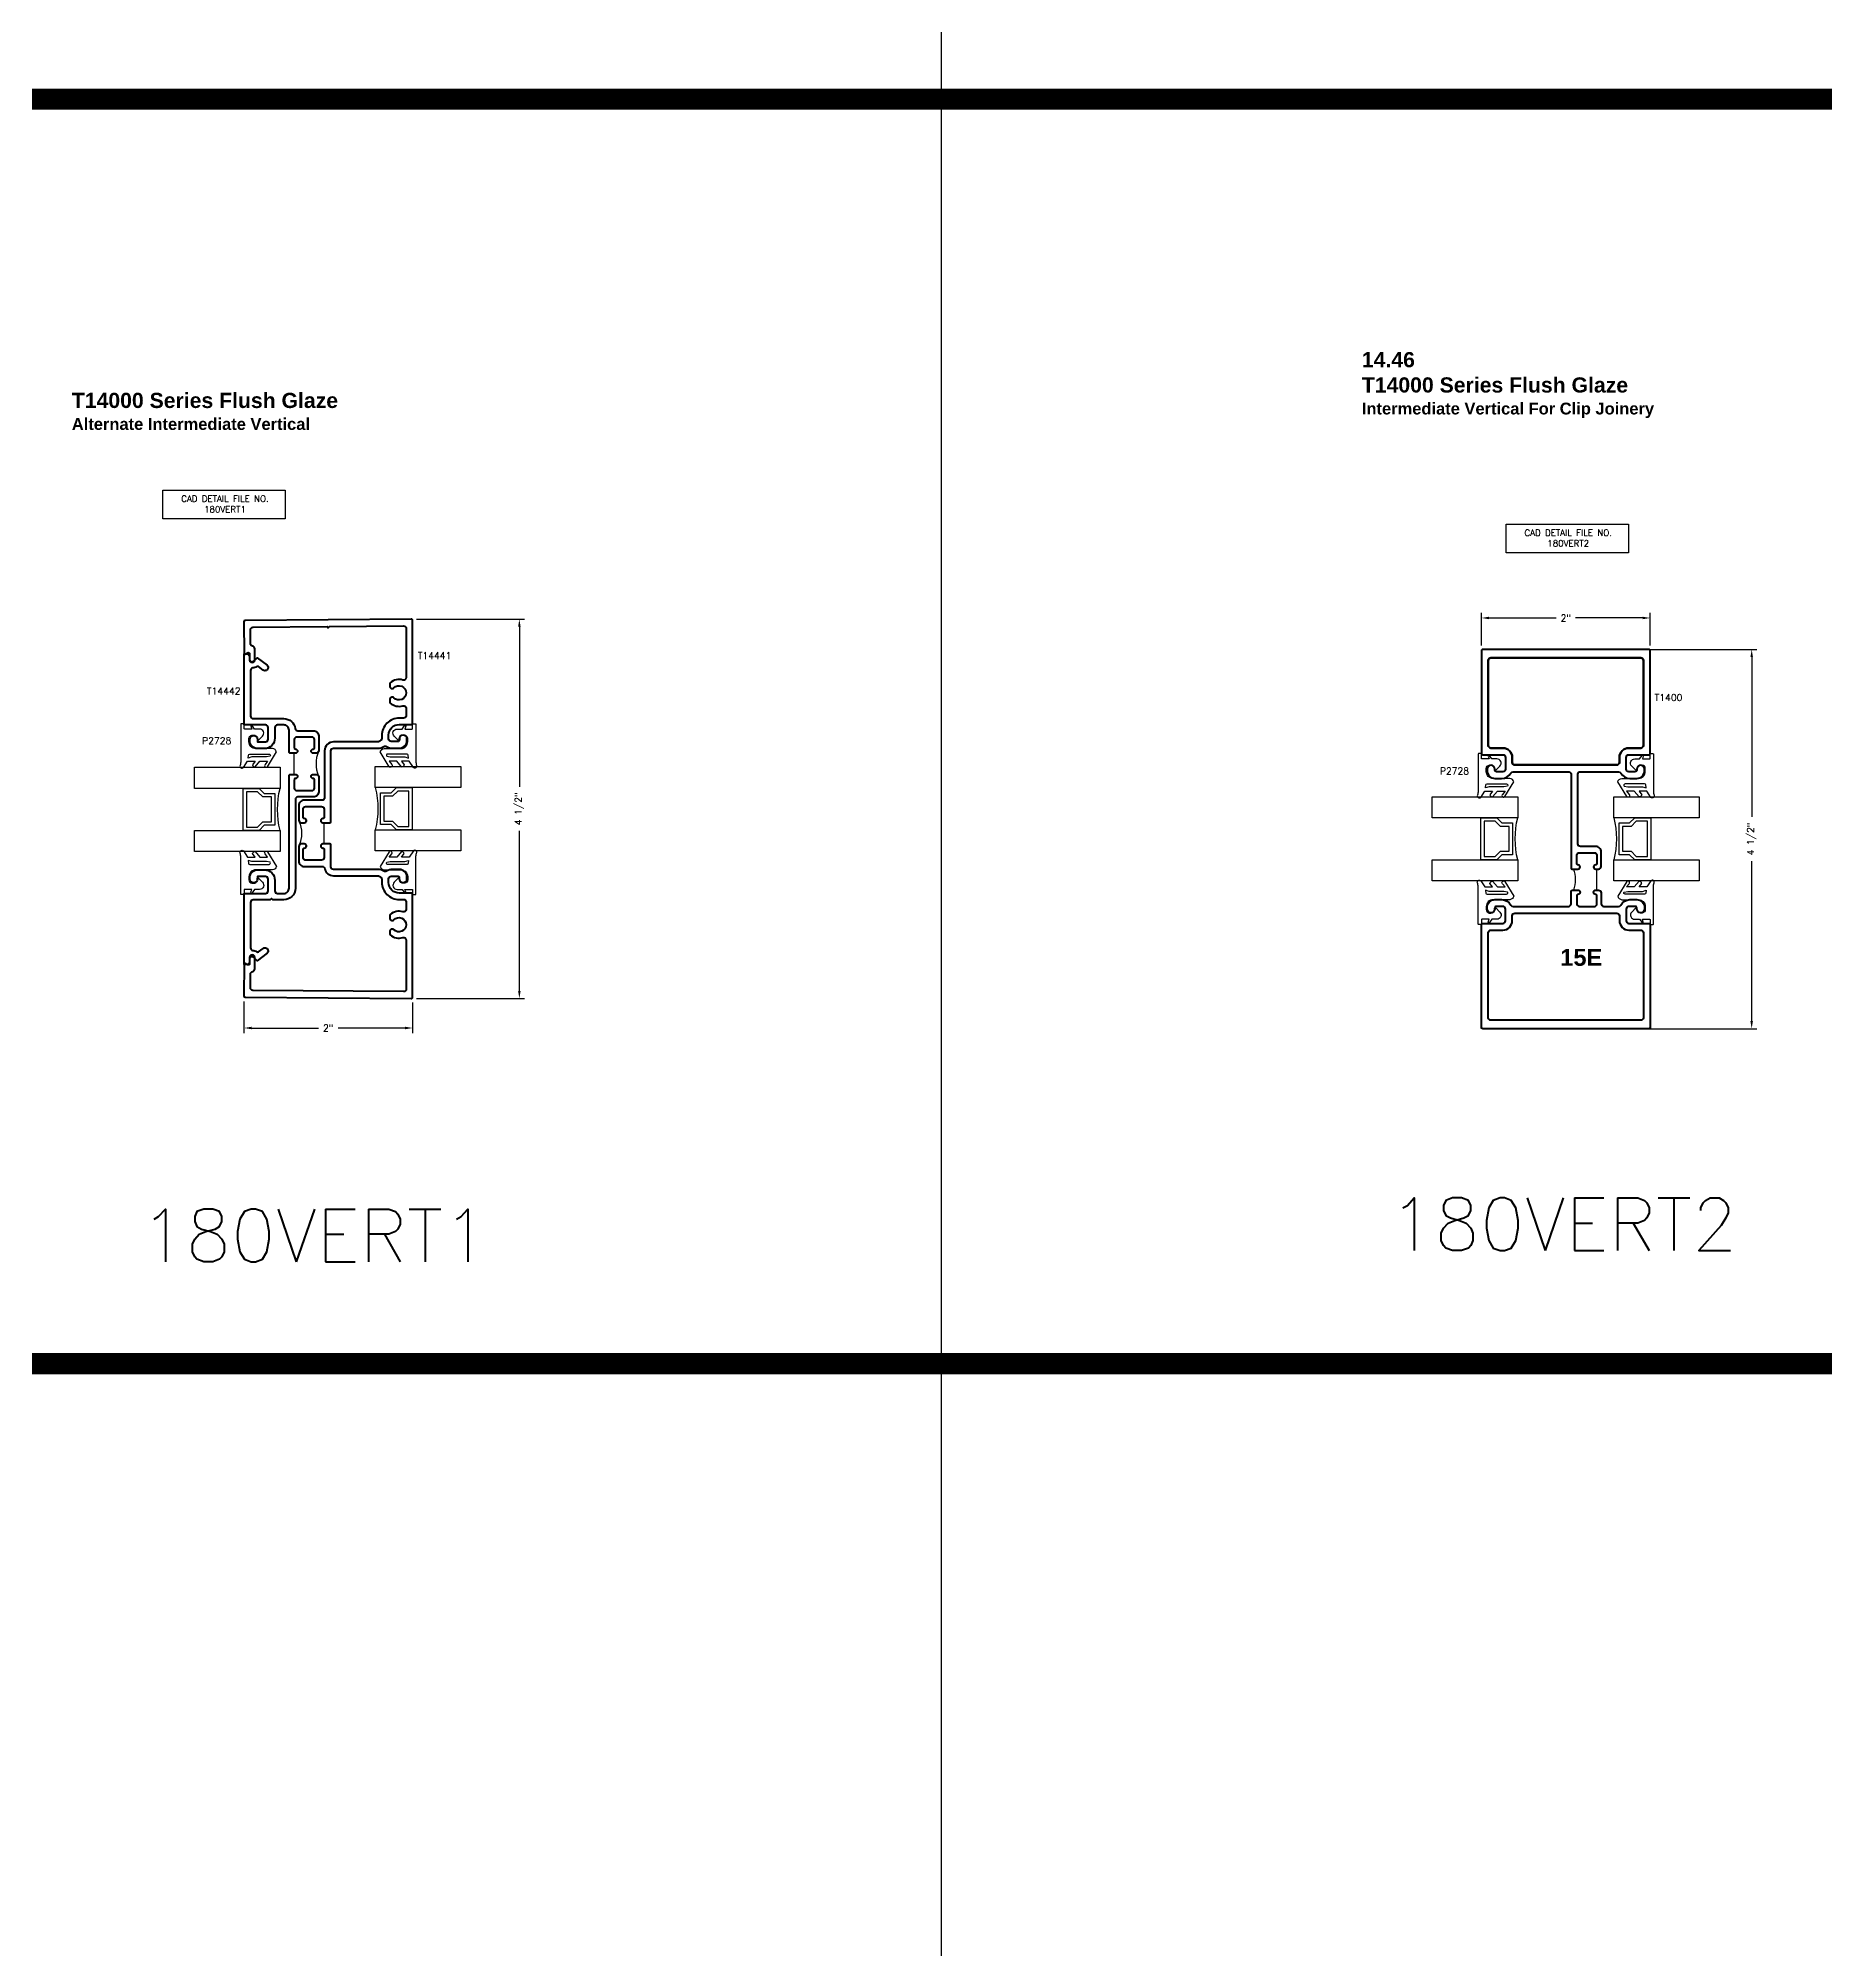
# Model space of a CAD drawing. Extents: x 0 to 152, y -15 to 75.
# Drawn here: x 81.98 to 103.18, y 7.93 to 30.6 of the extents above; entities that cross this region are included whole.
import ezdxf

# ---------------------------------------------------------------- set-up
doc = ezdxf.new("R2010")
doc.units = 0
doc.header["$MEASUREMENT"] = 0
doc.header["$PDMODE"] = 3
doc.layers.get('DEFPOINTS').update_dxf_attribs({"linetype": 'CONTINUOUS'})
for name, color, linetype in [('R-ANNO-DIMS', 3, 'CONTINUOUS'), ('R-ANNO-TEXT', 6, 'CONTINUOUS'), ('R-Det1', 4, 'CONTINUOUS'), ('R-Det2', 2, 'CONTINUOUS'), ('R-OTLN', 1, 'CONTINUOUS'), ('R-PAT1', 5, 'CONTINUOUS'), ('TITLE', 7, 'CONTINUOUS')]:
    doc.layers.add(name, color=color, linetype=linetype)
doc.styles.get("Standard").update_dxf_attribs({"font": 'simplex'})
doc.dimstyles.new('1X', dxfattribs={"dimtxt": 0.08, "dimasz": 0.09, "dimexe": 0.0625, "dimexo": 0.0625, "dimgap": 0.062, "dimtad": 0, "dimdec": 5, "dimzin": 4, "dimdsep": 46, "dimlunit": 5, "dimtxsty": 'Standard', "dimcen": 0, "dimclrd": 256, "dimclre": 256, "dimclrt": 256, "dimadec": 0, "dimazin": 1, "dimtfac": 1, "dimtdec": 5, "dimtofl": 0, "dimtmove": 0, "dimatfit": 3, "dimfxl": 1, "dimfrac": 2, "dimtolj": 1, "dimtzin": 4, "dimarcsym": 0})

# ---------------------------------------------------------------- blocks, each defined once
blk = doc.blocks.new('*D58')
at = {"layer": 'DEFPOINTS', "color": 0}
for p in [(86.402, 23.711), (86.402, 19.211), (87.684, 19.211)]:
    blk.add_point(p, dxfattribs=at)
at = {"layer": 'R-ANNO-DIMS', "lineweight": -2}
for p, q in [((86.465, 23.711), (87.747, 23.711)), ((87.684, 23.621), (87.684, 21.723)), ((87.684, 19.301), (87.684, 21.199)), ((86.465, 19.211), (87.747, 19.211))]:
    blk.add_line(p, q, dxfattribs=at)
at = {"layer": 'R-ANNO-DIMS'}
for points in [[(87.669, 23.621), (87.699, 23.621), (87.684, 23.711)], [(87.669, 19.301), (87.699, 19.301), (87.684, 19.211)]]:
    blk.add_solid(points, dxfattribs=at)
at = {"layer": 'R-ANNO-DIMS', "insert": (87.684, 21.461), "char_height": 0.08, "attachment_point": 5, "rotation": 90}
blk.add_mtext('\\A1;4 1/2"', dxfattribs=at)
blk = doc.blocks.new('*D59')
at = {"layer": 'DEFPOINTS', "color": 0}
for p in [(84.417, 19.238), (86.417, 19.226), (86.417, 18.861)]:
    blk.add_point(p, dxfattribs=at)
at = {"layer": 'R-ANNO-DIMS', "lineweight": -2}
for p, q in [((84.417, 19.176), (84.417, 18.799)), ((86.417, 19.164), (86.417, 18.799)), ((84.507, 18.861), (85.302, 18.861)), ((86.327, 18.861), (85.533, 18.861))]:
    blk.add_line(p, q, dxfattribs=at)
at = {"layer": 'R-ANNO-DIMS'}
for points in [[(84.507, 18.876), (84.507, 18.846), (84.417, 18.861)], [(86.327, 18.876), (86.327, 18.846), (86.417, 18.861)]]:
    blk.add_solid(points, dxfattribs=at)
at = {"layer": 'R-ANNO-DIMS', "insert": (85.417, 18.861), "char_height": 0.08, "attachment_point": 5}
blk.add_mtext('\\A1;2"', dxfattribs=at)
blk = doc.blocks.new('*D114')
at = {"layer": 'DEFPOINTS', "color": 0}
for p in [(101.098, 23.725), (99.098, 23.337), (101.098, 23.337)]:
    blk.add_point(p, dxfattribs=at)
at = {"layer": 'R-ANNO-DIMS', "lineweight": -2}
for p, q in [((99.098, 23.4), (99.098, 23.788)), ((99.188, 23.725), (99.983, 23.725)), ((101.008, 23.725), (100.213, 23.725)), ((101.098, 23.4), (101.098, 23.788))]:
    blk.add_line(p, q, dxfattribs=at)
at = {"layer": 'R-ANNO-DIMS'}
for points in [[(99.188, 23.74), (99.188, 23.71), (99.098, 23.725)], [(101.008, 23.74), (101.008, 23.71), (101.098, 23.725)]]:
    blk.add_solid(points, dxfattribs=at)
at = {"layer": 'R-ANNO-DIMS', "insert": (100.098, 23.725), "char_height": 0.08, "attachment_point": 5}
blk.add_mtext('\\A1;2"', dxfattribs=at)
blk = doc.blocks.new('P2728 gasket')
at = {"layer": 'R-Det2'}
blk.add_lwpolyline([(86.461, 33.362), (86.567, 33.537, 0.301952), (86.52, 33.577), (86.32, 33.577, -0.414214), (86.24, 33.657), (86.24, 33.695, -0.388879), (86.276, 33.735), (86.292, 33.736, -0.440011), (86.336, 33.696), (86.336, 33.682, 0.668179), (86.353, 33.675), (86.401, 33.724, 0.668179), (86.366, 33.809), (86.307, 33.809), (86.279, 33.849, 0.836323), (86.264, 33.842), (86.273, 33.809), (86.189, 33.809, -0.414214), (86.183, 33.815), (86.183, 33.865, 0.414214), (86.177, 33.871), (86.149, 33.871, 0.414214), (86.143, 33.865), (86.143, 33.427, -0.083245), (86.135, 33.378), (86.135, 33.378)], format="xyb", dxfattribs=at)
for points in [[(86.174, 33.352), (86.223, 33.426), (86.314, 33.426), (86.283, 33.384)], [(86.313, 33.359), (86.371, 33.426), (86.462, 33.426), (86.431, 33.388)]]:
    blk.add_lwpolyline(points, dxfattribs=at)
at = {"layer": 'R-Det2', "lineweight": 25}
blk.add_lwpolyline([(86.235, 33.499, -0.372312), (86.249, 33.512), (86.48, 33.512, -0.668179), (86.49, 33.486), (86.448, 33.478), (86.274, 33.478), (86.23, 33.465)], format="xyb", close=True, dxfattribs=at)
at = {"layer": 'R-Det2', "ltscale": 0.1}
for centre, radius, start, end in [((86.157, 33.369), 0.0237, 157.7655, 314.5007), ((86.313, 33.388), 0.0297, 188.4603, 270), ((86.446, 33.375), 0.0199, 139.7022, 319.7022)]:
    blk.add_arc(centre, radius, start, end, dxfattribs=at)
blk = doc.blocks.new('*D138')
at = {"layer": 'DEFPOINTS', "color": 0}
for p in [(101.021, 23.352), (101.021, 18.853), (102.303, 18.853)]:
    blk.add_point(p, dxfattribs=at)
at = {"layer": 'R-ANNO-DIMS', "lineweight": -2}
for p, q in [((101.083, 23.352), (102.365, 23.352)), ((102.303, 23.262), (102.303, 21.365)), ((102.303, 18.943), (102.303, 20.841)), ((101.083, 18.853), (102.365, 18.853))]:
    blk.add_line(p, q, dxfattribs=at)
at = {"layer": 'R-ANNO-DIMS'}
for points in [[(102.288, 23.262), (102.318, 23.262), (102.303, 23.352)], [(102.288, 18.943), (102.318, 18.943), (102.303, 18.853)]]:
    blk.add_solid(points, dxfattribs=at)
at = {"layer": 'R-ANNO-DIMS', "insert": (102.303, 21.103), "char_height": 0.08, "attachment_point": 5, "rotation": 90}
blk.add_mtext('\\A1;4 1/2"', dxfattribs=at)

msp = doc.modelspace()

# ---------------------------------------------------------------- linework, layer by layer
at = {"layer": 'R-ANNO-TEXT'}
for points in [[(83.4553251, 25.2427665), (84.9068051, 25.2427665), (84.9068051, 24.9007037), (83.4553251, 24.9007037)], [(99.3898029, 24.83848), (100.8412828, 24.83848), (100.8412828, 24.4964172), (99.3898029, 24.4964172)]]:
    msp.add_lwpolyline(points, close=True, dxfattribs=at)
at = {"layer": 'R-Det1', "lineweight": 50}
for points in [[(85.0287137, 22.1200211), (84.9617137, 22.1200211), (84.9517137, 22.1300211), (84.9517137, 22.3945048, 0.4142135624), (84.8897137, 22.4565048), (84.8147137, 22.4565048, 0.4142135624), (84.7837137, 22.4255048), (84.7837137, 22.3005048, -0.4142135624), (84.6587137, 22.1755048), (84.5787136, 22.1755048, -0.4142132454), (84.4857127, 22.2685058), (84.4857137, 22.2685058), (84.4857137, 22.2850058, -1), (84.5787137, 22.2850058), (84.5787137, 22.2555048), (84.6727137, 22.2555048, 0.4142135624), (84.7037137, 22.2865048), (84.7037137, 22.4255048, 0.4142135624), (84.6727137, 22.4565048), (84.4197137, 22.4565048), (84.4197137, 23.3005048), (84.4507137, 23.3005048, -0.4161327233), (84.4817137, 23.2695048), (84.4817137, 23.2375048, 0.667873573), (84.5346137, 23.2156048), (84.5725137, 23.2535048), (84.6912137, 23.1652048, -0.2391768851), (84.7037137, 23.1403048), (84.7037137, 23.1371048, -0.6157428407), (84.6438137, 23.1070048), (84.5881137, 23.1485048, 0.3082190999), (84.5709137, 23.1490048, -0.1250270914), (84.5227137, 23.1320048, 0.3842927381), (84.4947137, 23.1012048), (84.4947137, 22.5615048, 0.4133333333), (84.5247137, 22.5315048), (84.8897137, 22.5315048, -0.3719405979), (85.0252471, 22.4144973, 0.3719405979), (85.0559152, 22.3880211), (85.2417137, 22.3880211, -0.4142135624), (85.3037137, 22.3260211), (85.3037137, 22.1510211, -0.4142135624), (85.2727137, 22.1200211), (85.2387137, 22.1200211, -0.4142135624), (85.2137137, 22.1450211, -0.4142135624), (85.2387137, 22.1700211, 0.4142135624), (85.2537137, 22.1850211), (85.2537137, 22.2820211, 0.4142135624), (85.2227137, 22.3130211), (85.0447137, 22.3130211, 0.4142135624), (85.0137137, 22.2820211), (85.0137137, 22.1850211, 0.4142135624), (85.0287137, 22.1700211, -0.4142135624), (85.0537137, 22.1450211, -0.4142135624)], [(85.0287137, 21.8700211), (85.0287137, 21.8700211, -0.4142135624), (85.0537137, 21.8450211, -0.4142135624), (85.0287137, 21.8200211, 0.4142135624), (85.0137137, 21.8050211), (85.0137137, 21.7080211, 0.4142135624), (85.0447137, 21.6770211), (85.2227137, 21.6770211, 0.4142135624), (85.2537137, 21.7080211), (85.2537137, 21.8050211, 0.4142135624), (85.2387137, 21.8200211, -0.4142135624), (85.2137137, 21.8450211, -0.4142135624), (85.2387137, 21.8700211), (85.2727137, 21.8700211, -0.4142135624), (85.3037137, 21.8390211), (85.3037137, 21.6640211, -0.4142135624), (85.2417137, 21.6020211), (85.0579637, 21.6020211, 0.4142135624), (85.0267137, 21.5707711), (85.0267137, 20.5185048, -0.4142135624), (84.8897137, 20.3815048), (84.7587137, 20.3815048), (84.7437137, 20.3965048), (84.7287137, 20.3815048), (84.5247137, 20.3815048, 0.4166706115), (84.4947137, 20.3515048), (84.4947137, 19.8119048, 0.3842927381), (84.5227137, 19.7811048, -0.1213374475), (84.5709137, 19.7641048, 0.3082190999), (84.5881137, 19.7646048), (84.6438137, 19.8061048, -0.6157428407), (84.7037137, 19.7760048), (84.7037137, 19.7727048, -0.2383281561), (84.6912137, 19.7479048), (84.5725137, 19.6595048), (84.5346137, 19.6975048, 0.6690389661), (84.4817137, 19.6755048), (84.4817137, 19.6435048, -0.4129032258), (84.4507137, 19.6125048), (84.4197137, 19.6125048), (84.4197137, 20.4565048), (84.6727137, 20.4565048, 0.4142135624), (84.7037137, 20.4875048), (84.7037137, 20.6265058, 0.4142135624), (84.6727137, 20.6575058), (84.5787147, 20.6575058), (84.5787137, 20.6280048, -1), (84.4857137, 20.6280048), (84.4857127, 20.6445048, -0.4142132454), (84.5787136, 20.7375058), (84.6587137, 20.7375058, -0.4142136322), (84.7837137, 20.6125058), (84.7837137, 20.4875048, 0.4142135624), (84.8147137, 20.4565048), (84.8897137, 20.4565048, 0.4142135624), (84.9517137, 20.5185048), (84.9517137, 21.8600211), (84.9617137, 21.8700211)]]:
    msp.add_lwpolyline(points, format="xyb", close=True, dxfattribs=at)
at = {"layer": 'R-Det2'}
for points in [[(84.8460169, 21.2037102), (84.8460168, 20.9537102), (83.8319331, 20.9537102), (83.8319331, 21.2037102), (84.4080168, 21.2037102), (84.4080168, 21.7037102), (83.8319331, 21.7037102), (83.8319331, 21.9537102), (84.8460168, 21.9537102), (84.8460168, 21.7037102), (84.4080168, 21.7037102), (84.5960168, 21.7037102), (84.6580168, 21.6417102), (84.7830168, 21.6417102), (84.7830168, 21.2657102), (84.6580168, 21.2657102), (84.5960168, 21.2037102), (84.4080168, 21.2037102), (84.8460168, 21.2037102, -0.1233101835), (84.8460168, 21.7037102, 0.8755579354)], [(85.9752886, 21.7124129), (85.9752886, 21.9624129), (86.9893724, 21.9624129), (86.9893724, 21.7124129), (86.4132886, 21.7124129), (86.4132886, 21.2124129), (86.9893724, 21.2124129), (86.9893724, 20.9624129), (85.9752886, 20.9624129), (85.9752886, 21.2124129), (86.4132886, 21.2124129), (86.2252886, 21.2124129), (86.1632886, 21.2744129), (86.0382886, 21.2744129), (86.0382886, 21.6504129), (86.1632886, 21.6504129), (86.2252886, 21.7124129), (86.4132886, 21.7124129), (85.9752886, 21.7124129, -0.1233101835), (85.9752886, 21.2124129, 0.8755579354)], [(99.5283225, 20.8552124), (99.5283224, 20.6052124), (98.5142387, 20.6052124), (98.5142387, 20.8552124), (99.0903224, 20.8552124), (99.0903224, 21.3552124), (98.5142387, 21.3552124), (98.5142387, 21.6052124), (99.5283224, 21.6052124), (99.5283224, 21.3552124), (99.0903224, 21.3552124), (99.2783224, 21.3552124), (99.3403224, 21.2932124), (99.4653224, 21.2932124), (99.4653224, 20.9172124), (99.3403224, 20.9172124), (99.2783224, 20.8552124), (99.0903224, 20.8552124), (99.5283224, 20.8552124, -0.1233101835), (99.5283224, 21.3552124, 0.8755579354)], [(100.6670906, 21.3552124), (100.6670907, 21.6052124), (101.6811744, 21.6052124), (101.6811744, 21.3552124), (101.1050907, 21.3552124), (101.1050907, 20.8552124), (101.6811744, 20.8552124), (101.6811744, 20.6052124), (100.6670907, 20.6052124), (100.6670907, 20.8552124), (101.1050907, 20.8552124), (100.9170907, 20.8552124), (100.8550907, 20.9172124), (100.7300907, 20.9172124), (100.7300907, 21.2932124), (100.8550907, 21.2932124), (100.9170907, 21.3552124), (101.1050907, 21.3552124), (100.6670907, 21.3552124, -0.1233101835), (100.6670907, 20.8552124, 0.8755579354)]]:
    msp.add_lwpolyline(points, format="xyb", dxfattribs=at)
for points in [[(84.4480168, 21.2437102), (84.5794482, 21.2437102), (84.6414482, 21.3057102), (84.7430168, 21.3057102), (84.7430168, 21.6017102), (84.6414482, 21.6017102), (84.5794482, 21.6637102), (84.4480168, 21.6637102), (84.4480168, 21.2437102)], [(86.3732886, 21.6724129), (86.2418572, 21.6724129), (86.1798572, 21.6104129), (86.0782886, 21.6104129), (86.0782886, 21.3144129), (86.1798572, 21.3144129), (86.2418572, 21.2524129), (86.3732886, 21.2524129), (86.3732886, 21.6724129)], [(99.1303224, 20.8952124), (99.2617539, 20.8952124), (99.3237539, 20.9572124), (99.4253224, 20.9572124), (99.4253224, 21.2532124), (99.3237539, 21.2532124), (99.2617539, 21.3152124), (99.1303224, 21.3152124), (99.1303224, 20.8952124)], [(101.0650907, 21.3152124), (100.9336592, 21.3152124), (100.8716592, 21.2532124), (100.7700907, 21.2532124), (100.7700907, 20.9572124), (100.8716592, 20.9572124), (100.9336592, 20.8952124), (101.0650907, 20.8952124), (101.0650907, 21.3152124)]]:
    msp.add_lwpolyline(points, dxfattribs=at)
at = {"layer": 'R-OTLN', "lineweight": 50}
for points in [[(85.4381963, 21.2951027), (85.4481963, 21.3051027), (85.4481963, 22.1492152, -0.4142135624), (85.4791963, 22.1802152), (86.0081963, 22.1802152, 0.1450639488), (86.0763052, 22.2004002, -0.2963644577), (86.1100873, 22.2004002, 0.1450639488), (86.1781963, 22.1802152), (86.2581963, 22.1802152, 0.4155724693), (86.3511963, 22.2736474), (86.3511963, 22.2897162, 1), (86.2581963, 22.2897162), (86.2581963, 22.2752152, -0.4142135624), (86.2431963, 22.2602152), (86.1641963, 22.2602152, -0.4142135624), (86.1331963, 22.2912152), (86.1331963, 22.3362152, -0.4142135624), (86.2581963, 22.4612152), (86.4021963, 22.4612152, 0.4142135624), (86.4171963, 22.4762152), (86.4171963, 23.6961232, 0.4160038791), (86.4021046, 23.711123), (84.4322328, 23.6942238, 0.4142058065), (84.4173618, 23.6791327), (84.4205871, 23.3020029, 0.5773500035), (84.4326459, 23.2951776), (84.4610042, 23.3118752, -0.5773500035), (84.4836144, 23.2990777), (84.4842421, 23.2256881, 1.000029034), (84.5462398, 23.2262202), (84.5450992, 23.3595896, 0.3582490687), (84.51984, 23.3897885, -0.3582490687), (84.4945808, 23.4199874), (84.4931803, 23.5837434, -0.4142058065), (84.5239132, 23.6150074), (85.4025488, 23.622545), (85.4175504, 23.6075435), (85.4328554, 23.622805), (86.3109303, 23.6303379, -0.4167284122), (86.3421963, 23.599339), (86.3421963, 23.0186028, -0.5028435991), (86.3022461, 22.9889229, 0.2556484292), (86.1524385, 22.9573538, 0.2190376255), (86.1471963, 22.9459615), (86.1471963, 22.9156269, 0.6705407069), (86.1960571, 22.8955745, -2.4366677679), (86.1960571, 22.7768558, 0.6705407069), (86.1471963, 22.7568034), (86.1471963, 22.7264689, 0.2190376255), (86.1524385, 22.7150765, 0.2556484292), (86.3022461, 22.6835074, -0.5028435991), (86.3421963, 22.6538275), (86.3421963, 22.5672152, -0.4142135624), (86.3111963, 22.5362152), (86.2581963, 22.5362152, 0.4142135624), (86.0531963, 22.3312152), (86.0531963, 22.3052152, -0.4142135624), (86.0031963, 22.2552152), (85.4791963, 22.2552152, 0.4142135624), (85.3731963, 22.1492152), (85.3731963, 21.5943527, -0.4142135624), (85.3419463, 21.5631027), (85.1301963, 21.5631027, 0.4142135624), (85.0681963, 21.5011027), (85.0681963, 21.3261027, 0.4142135624), (85.0991963, 21.2951027), (85.1331963, 21.2951027, 0.4142135624), (85.1581963, 21.3201027, 0.4142135624), (85.1331963, 21.3451027, -0.4142135624), (85.1181963, 21.3601027), (85.1181963, 21.4571027, -0.4142135624), (85.1491963, 21.4881027), (85.3371963, 21.4881027, -0.4142135624), (85.3681963, 21.4571027), (85.3681963, 21.3601027, -0.4142135624), (85.3531963, 21.3451027, 0.4142135624), (85.3281963, 21.3201027, 0.4142135624), (85.3531963, 21.2951027), (85.3681963, 21.2951027)], [(100.2405242, 21.0457496), (100.2405242, 21.8704996), (100.2405242, 21.8704996, -0.4129032258), (100.2715242, 21.9014996), (100.7228242, 21.9014996, -0.2696461314), (100.7499242, 21.8855996, 0.2724284286), (100.8590242, 21.8214996), (100.9390242, 21.8214996, 0.4139789032), (101.0320242, 21.9144996), (101.0320242, 21.9309996, 1), (100.9390242, 21.9309996), (100.9390242, 21.9164996, -0.4142135624), (100.9240242, 21.9014996), (100.8450242, 21.9014996, -0.4129032258), (100.8140242, 21.9324996), (100.8140242, 22.0714996, -0.4129032258), (100.8450242, 22.1024996), (101.0830242, 22.1024996, 0.4142135624), (101.0980242, 22.1174996), (101.0980242, 23.3374996, 0.4142135624), (101.0830242, 23.3524996), (99.1130242, 23.3524996, 0.4142135624), (99.0980242, 23.3374996), (99.0980242, 22.1174996, 0.4142135624), (99.1130242, 22.1024996), (99.3510242, 22.1024996, -0.4129032258), (99.3820242, 22.0714996), (99.3820242, 21.9324996, -0.4129032258), (99.3510242, 21.9014996), (99.2720242, 21.9014996, -0.4142135624), (99.2570242, 21.9164996), (99.2570242, 21.9309996, 1), (99.1640242, 21.9309996), (99.1640242, 21.9144996, 0.4129032258), (99.2570242, 21.8214996), (99.3370242, 21.8214996, 0.2718429418), (99.4462242, 21.8855996, -0.2696461314), (99.4733242, 21.9014996), (100.1295242, 21.9014996, -0.4129032258), (100.1605242, 21.8704996), (100.1605242, 20.7564996), (100.1705242, 20.7464996), (100.2275242, 20.7464996), (100.2425242, 20.7464996, 0.4142135624), (100.2675242, 20.7714996, 0.4142135624), (100.2425242, 20.7964996, -0.4142135624), (100.2275242, 20.8114996), (100.2275242, 20.9084996, -0.4142135624), (100.2585242, 20.9394996), (100.4365242, 20.9394996, -0.4142135624), (100.4675242, 20.9084996), (100.4675242, 20.8114996, -0.4142135624), (100.4525242, 20.7964996, 0.4142135624), (100.4275242, 20.7714996, 0.4142135624), (100.4525242, 20.7464996), (100.4865242, 20.7464996, 0.4142135624), (100.5175242, 20.7774996), (100.5175242, 20.9524996, 0.4142135624), (100.4555242, 21.0144996), (100.2717742, 21.0144996, -0.4142135624)], [(99.4620242, 22.0714996), (99.4620242, 22.0124996, 0.4129032258), (99.4930242, 21.9814996), (100.7030242, 21.9814996, 0.4129032258), (100.7340242, 22.0124996), (100.7340242, 22.0714996, -0.4144144144), (100.8450242, 22.1824996), (100.9870242, 22.1824996, 0.4129032258), (101.0180242, 22.2134996), (101.0180242, 23.2214996, 0.4129032258), (100.9870242, 23.2524996), (99.2090242, 23.2524996, 0.4129032258), (99.1780242, 23.2214996), (99.1780242, 22.2134996, 0.4129032258), (99.2090242, 22.1824996), (99.3510242, 22.1824996, -0.4144144144), (99.4620242, 22.0714996)], [(100.9870242, 23.2524996, -0.4129032258), (101.0180242, 23.2214996), (101.0180242, 22.2134996, -0.4129032258), (100.9870242, 22.1824996), (100.8450242, 22.1824996, 0.4144144144), (100.7340242, 22.0714996), (100.7340242, 22.0124996, -0.4129032258), (100.7030242, 21.9814996), (99.4930242, 21.9814996, -0.4129032258), (99.4620242, 22.0124996), (99.4620242, 22.0714996), (99.4620242, 22.0714996, 0.4144144144), (99.3510242, 22.1824996), (99.2090242, 22.1824996, -0.4129032258), (99.1780242, 22.2134996), (99.1780242, 23.2214996, -0.4129032258), (99.2090242, 23.2524996)], [(85.3681963, 21.0451027), (85.3531963, 21.0451027, 0.4142135624), (85.3281963, 21.0201027, 0.4142135624), (85.3531963, 20.9951027, -0.4142135624), (85.3681963, 20.9801027), (85.3681963, 20.8831027, -0.4142135624), (85.3371963, 20.8521027), (85.1491963, 20.8521027, -0.4142135624), (85.1181963, 20.8831027), (85.1181963, 20.9801027, -0.4142135624), (85.1331963, 20.9951027, 0.4142135624), (85.1581963, 21.0201027, 0.4142135624), (85.1331963, 21.0451027), (85.0991963, 21.0451027, 0.4142135624), (85.0681963, 21.0141027), (85.0681963, 20.8391027, 0.4142135624), (85.1301963, 20.7771027), (85.3449058, 20.7771027, -0.3569974072), (85.3752927, 20.7522376, 0.3569974072), (85.4791963, 20.6672152), (86.0031963, 20.6672152, -0.4142135624), (86.0531963, 20.6172152), (86.0531963, 20.5912152, 0.4142135624), (86.2581963, 20.3862152), (86.3111963, 20.3862152, -0.4142135624), (86.3421963, 20.3552152), (86.3421963, 20.2686028, -0.5028435991), (86.3022461, 20.2389229, 0.2556484292), (86.1524385, 20.2073538, 0.2190376255), (86.1471963, 20.1959615), (86.1471963, 20.1656269, 0.6705407069), (86.1960571, 20.1455745, -2.4366677679), (86.1960571, 20.0268558, 0.6705407069), (86.1471963, 20.0068034), (86.1471963, 19.9764689, 0.2190376255), (86.1524385, 19.9650765, 0.2556484292), (86.3022461, 19.9335074, -0.5028435991), (86.3421963, 19.9038275), (86.3421963, 19.3230913, -0.4167284122), (86.3109303, 19.2920925), (84.5239132, 19.3074229, -0.4142058065), (84.4931803, 19.3386869), (84.4945722, 19.5014429, -0.3582490687), (84.5198314, 19.5316418, 0.3582490687), (84.5450906, 19.5618407), (84.5462398, 19.6962101, 1.000029034), (84.4842421, 19.6967422), (84.4836144, 19.6233526, -0.5773500035), (84.4610042, 19.6105551), (84.4326459, 19.6272527, 0.5773500035), (84.4205871, 19.6204274), (84.4173618, 19.2432976, 0.4142058065), (84.4322328, 19.2282065), (86.4021046, 19.2113073, 0.4160038791), (86.4171963, 19.2263071), (86.4171963, 20.4462152, 0.4142135624), (86.4021963, 20.4612152), (86.2581963, 20.4612152, -0.4142135624), (86.1331963, 20.5862152), (86.1331963, 20.6312152, -0.4142135624), (86.1641963, 20.6622152), (86.2431963, 20.6622152, -0.4142135624), (86.2581963, 20.6472152), (86.2581963, 20.6327142, 1), (86.3511963, 20.6327142), (86.3511963, 20.6487829, 0.415572152), (86.2581964, 20.7422152), (86.1781963, 20.7422152, 0.1450639488), (86.1100873, 20.7220301, -0.2963644577), (86.0763052, 20.7220301, 0.1450639488), (86.0081963, 20.7422152), (85.4791963, 20.7422152, -0.4142135624), (85.4481963, 20.7732152), (85.4481963, 21.0351027), (85.4381963, 21.0451027)], [(100.1705242, 20.4964996), (100.2275242, 20.4964996), (100.2425242, 20.4964996, -0.4142135624), (100.2675242, 20.4714996, -0.4142135624), (100.2425242, 20.4464996, 0.4142135624), (100.2275242, 20.4314996), (100.2275242, 20.3344996, 0.4142135624), (100.2585242, 20.3034996), (100.4365242, 20.3034996, 0.4142135624), (100.4675242, 20.3344996), (100.4675242, 20.4314996, 0.4142135624), (100.4525242, 20.4464996, -0.4142135624), (100.4275242, 20.4714996, -0.4142135624), (100.4525242, 20.4964996), (100.4865242, 20.4964996, -0.4142135624), (100.5175242, 20.4654996), (100.5175242, 20.3344996, 0.4142135624), (100.5485242, 20.3034996), (100.7228242, 20.3034996, 0.2696461314), (100.7499242, 20.3193996, -0.2724284286), (100.8590242, 20.3834996), (100.9390242, 20.3834996, -0.4150537634), (101.0320242, 20.2904996), (101.0320242, 20.2739996, -1), (100.9390242, 20.2739996), (100.9390242, 20.2884996, 0.4142135624), (100.9240242, 20.3034996), (100.8450242, 20.3034996, 0.4129032258), (100.8140242, 20.2724996), (100.8140242, 20.1334996, 0.4129032258), (100.8450242, 20.1024996), (101.0830242, 20.1024996, -0.4142135624), (101.0980242, 20.0874996), (101.0980242, 18.8674996, -0.4142135624), (101.0830242, 18.8524996), (99.1130242, 18.8524996, -0.4142135624), (99.0980242, 18.8674996), (99.0980242, 20.0874996, -0.4142135624), (99.1130242, 20.1024996), (99.3510242, 20.1024996, 0.4129032258), (99.3820242, 20.1334996), (99.3820242, 20.2724996, 0.4129032258), (99.3510242, 20.3034996), (99.2720242, 20.3034996, 0.4142135624), (99.2570242, 20.2884996), (99.2570242, 20.2739996, -1), (99.1640242, 20.2739996), (99.1640242, 20.2904996, -0.4139789032), (99.2570242, 20.3834996), (99.3370242, 20.3834996, -0.2718429418), (99.4462242, 20.3193996, 0.2696461314), (99.4733242, 20.3034996), (100.1295242, 20.3034996, 0.4142135624), (100.1605242, 20.3344996), (100.1605242, 20.4864996)], [(100.8450242, 20.0224996), (100.9870242, 20.0224996, -0.4129032258), (101.0180242, 19.9914996), (101.0180242, 18.9834996, -0.4129032258), (100.9870242, 18.9524996), (99.2090242, 18.9524996, -0.4129032258), (99.1780242, 18.9834996), (99.1780242, 19.9914996, -0.4129032258), (99.2090242, 20.0224996), (99.3510242, 20.0224996, 0.4144144144), (99.4620242, 20.1334996), (99.4620242, 20.1924996, -0.4129032258), (99.4930242, 20.2234996), (100.7030242, 20.2234996, -0.4129032258), (100.7340242, 20.1924996), (100.7340242, 20.1334996, 0.4144144144), (100.8450242, 20.0224996)]]:
    msp.add_lwpolyline(points, format="xyb", close=True, dxfattribs=at)
at = {"layer": 'R-PAT1'}
for points in [[(85.2537137, 21.8050211), (85.2537137, 21.7080211, -0.4142135624), (85.2227137, 21.6770211), (85.0447137, 21.6770211, -0.4142135624), (85.0137137, 21.7080211), (85.0137137, 21.8050211, -0.4142135624), (85.0287137, 21.8200211, 0.4142135624), (85.0537137, 21.8450211, 0.4142135624), (85.0287137, 21.8700211), (85.0137137, 21.8700211), (85.0137137, 22.1200211), (85.0287137, 22.1200211, 0.4142135624), (85.0537137, 22.1450211, 0.4142135624), (85.0287137, 22.1700211, -0.4142135624), (85.0137137, 22.1850211), (85.0137137, 22.2820211, -0.4142135624), (85.0447137, 22.3130211), (85.2227137, 22.3130211, -0.4142135624), (85.2537137, 22.2820211), (85.2537137, 22.1850211, -0.4142135624), (85.2387137, 22.1700211, 0.4142135624), (85.2137137, 22.1450211, 0.4142135624), (85.2387137, 22.1200211), (85.2727137, 22.1200211, 0.3026074371), (85.3013217, 22.1390804, 0.2003205128), (85.3013217, 21.8509618, 0.3026074371), (85.2727137, 21.8700211), (85.2387137, 21.8700211, 0.4142135624), (85.2137137, 21.8450211, 0.4142135624), (85.2387137, 21.8200211, -0.4142135624)], [(85.119358, 20.9793727), (85.119358, 20.8823727, 0.4142135624), (85.150358, 20.8513727), (85.3371963, 20.8521027, 0.4142135624), (85.3681963, 20.8831027), (85.3681963, 20.9801027, 0.4142135624), (85.3531963, 20.9951027, -0.4142135624), (85.3281963, 21.0201027, -0.4142135624), (85.3531963, 21.0451027), (85.3681963, 21.0451027), (85.3681963, 21.2951027), (85.3531963, 21.2951027, -0.4142135624), (85.3281963, 21.3201027, -0.4142135624), (85.3531963, 21.3451027, 0.4142135624), (85.3681963, 21.3601027), (85.3681963, 21.4571027, 0.4142135624), (85.3371963, 21.4881027), (85.150358, 21.4873727, 0.4142135624), (85.119358, 21.4563727), (85.119358, 21.3593727, 0.4142135624), (85.134358, 21.3443727, -0.4142135624), (85.159358, 21.3193727, -0.4142135624), (85.134358, 21.2943727), (85.100358, 21.2943727, -0.3026074371), (85.07175, 21.313432, -0.2003205128), (85.07175, 21.0253135, -0.3026074371), (85.100358, 21.0443727), (85.134358, 21.0443727, -0.4142135624), (85.159358, 21.0193727, -0.4142135624), (85.134358, 20.9943727, 0.4142135624)], [(100.4675242, 20.3344996), (100.4675242, 20.4314996, 0.4142135624), (100.4525242, 20.4464996, -0.4142135624), (100.4275242, 20.4714996, -0.4142135624), (100.4525242, 20.4964996, 0.4142135624), (100.4675242, 20.5114996), (100.4675242, 20.7314996, 0.4142135624), (100.4525242, 20.7464996, -0.4142135624), (100.4275242, 20.7714996, -0.4142135624), (100.4525242, 20.7964996, 0.4142135624), (100.4675242, 20.8114996), (100.4675242, 20.9084996, 0.4142135624), (100.4365242, 20.9394996), (100.2585242, 20.9394996, 0.4142135624), (100.2275242, 20.9084996), (100.2275242, 20.8114996, 0.4142135624), (100.2425242, 20.7964996, -0.4142135624), (100.2675242, 20.7714996, -0.4142135624), (100.2425242, 20.7464996), (100.2085242, 20.7464996), (100.1872668, 20.7464996, -0.172059087), (100.1872668, 20.4964996), (100.2085242, 20.4964996), (100.2425242, 20.4964996, -0.4142135624), (100.2675242, 20.4714996, -0.4142135624), (100.2425242, 20.4464996, 0.4142135624), (100.2275242, 20.4314996), (100.2275242, 20.3344996, 0.4142135624), (100.2585242, 20.3034996), (100.4365242, 20.3034996, 0.4142135624)]]:
    msp.add_lwpolyline(points, format="xyb", close=True, dxfattribs=at)
at = {"layer": 'TITLE'}
msp.add_line((92.688667, 74.8789502), (92.688667, -0.1210498), dxfattribs=at)
at = {"layer": 'TITLE', "const_width": 0.25}
for points in [[(0.25, 29.8789502), (138.9080005, 29.8789502)], [(0.25, 14.8789502), (138.9080005, 14.8789502)]]:
    msp.add_lwpolyline(points, dxfattribs=at)

# ---------------------------------------------------------------- block references
at = {"layer": 'R-Det2'}
for p in [(-1.7636394, -11.4011597), (12.9146712, -11.755166)]:
    msp.add_blockref('P2728 gasket', p, dxfattribs=at)
at = {"layer": 'R-Det2', "xscale": -1}
for p in [(172.6005493, -11.4011597), (187.2809648, -11.755166)]:
    msp.add_blockref('P2728 gasket', p, dxfattribs=at)
at = {"layer": 'R-Det2', "xscale": -1, "rotation": 180}
for p in [(-1.7636394, 54.3141714), (12.9146712, 53.9601651)]:
    msp.add_blockref('P2728 gasket', p, dxfattribs=at)
at = {"layer": 'R-Det2', "rotation": 180}
for p in [(172.6005493, 54.3141714), (187.2809648, 53.9601651)]:
    msp.add_blockref('P2728 gasket', p, dxfattribs=at)

# ---------------------------------------------------------------- texts
at = {"layer": 'R-ANNO-TEXT'}
for s, insert, char_height, width, attachment_point in [('CAD DETAIL FILE NO.\\P180VERT1', (84.1920074, 25.1771837), 0.075, 1.875, 2), ('CAD DETAIL FILE NO.\\P180VERT2', (100.1264851, 24.7728973), 0.075, 1.875, 2), ('{\\fArial|b1|i0|c0|p34;15E}', (100.0328722, 19.7986167, 6.2106922), 0.2, 7.44, 1)]:
    msp.add_mtext(s, dxfattribs=dict(at, insert=insert, char_height=char_height, width=width, attachment_point=attachment_point))
at = {"layer": 'R-ANNO-TEXT', "char_height": 0.08}
for s, insert, attachment_point in [('\\A1;T14441', (86.8773963, 23.2779342), 6), ('T14442', (84.3764109, 22.8582929), 6), ('T1400', (101.1520456, 22.7803655), 4), ('P2728', (83.9208102, 22.2686136), 4), ('P2728', (98.603684, 21.909822), 4)]:
    msp.add_mtext(s, dxfattribs=dict(at, insert=insert, attachment_point=attachment_point))
at = {"layer": 'TITLE'}
for s, p in [('180VERT2', (98.0050082, 16.2203823)), ('180VERT1', (83.1899258, 16.0884167))]:
    msp.add_text(s, height=0.625, dxfattribs=at).set_placement(p)
at = {"layer": 'TITLE', "char_height": 0.18, "width": 7.44, "attachment_point": 1}
for s, insert in [('{\\fArial|b1|i0|c0|p34;14.46\\PT14000 Series Flush Glaze\\P\\H0.7778x;Intermediate Vertical For Clip Joinery}', (97.6783348, 26.8794707, 6.2106922)), ('{\\fArial|b1|i0|c0|p34;\\PT14000 Series Flush Glaze\\P\\H0.7778x;Alternate Intermediate Vertical}', (82.3752497, 26.6960302, 6.2106922))]:
    msp.add_mtext(s, dxfattribs=dict(at, insert=insert))

# ---------------------------------------------------------------- dimensions: what is measured, and where the dimension line sits
at = {"layer": 'R-ANNO-DIMS'}
for base, p1, p2, picture, middle in [((87.6842123, 19.2113073), (86.4021046, 23.711123), (86.4021046, 19.2113073), '*D58', (87.6842123, 21.4612152)), ((102.3026318, 18.852684), (101.0205242, 23.3524996), (101.0205242, 18.852684), '*D138', (102.3026318, 21.1025918))]:
    dim = msp.add_linear_dim(base=base, p1=p1, p2=p2, angle=90, dimstyle='1X', override={"dimpost": '"'}, dxfattribs=at)
    dim.commit()
    dim.dimension.update_dxf_attribs({"geometry": picture, "text_midpoint": middle})
dim = msp.add_linear_dim(base=(101.0980242, 23.7251446), p1=(99.0980242, 23.3374996), p2=(101.0980242, 23.3374996), dimstyle='1X', override={"dimpost": '"'}, dxfattribs=at)
dim.commit()
dim.dimension.update_dxf_attribs({"geometry": '*D114', "text_midpoint": (100.0980242, 23.7251446), "dimtype": 160})
dim = msp.add_linear_dim(base=(86.4171963, 18.861105), p1=(84.4173252, 19.2384321), p2=(86.4171963, 19.2263071), dimstyle='1X', override={"dimpost": '"'}, dxfattribs=at)
dim.commit()
dim.dimension.update_dxf_attribs({"geometry": '*D59', "text_midpoint": (85.4172607, 18.861105)})

doc.saveas('drawing.dxf')
